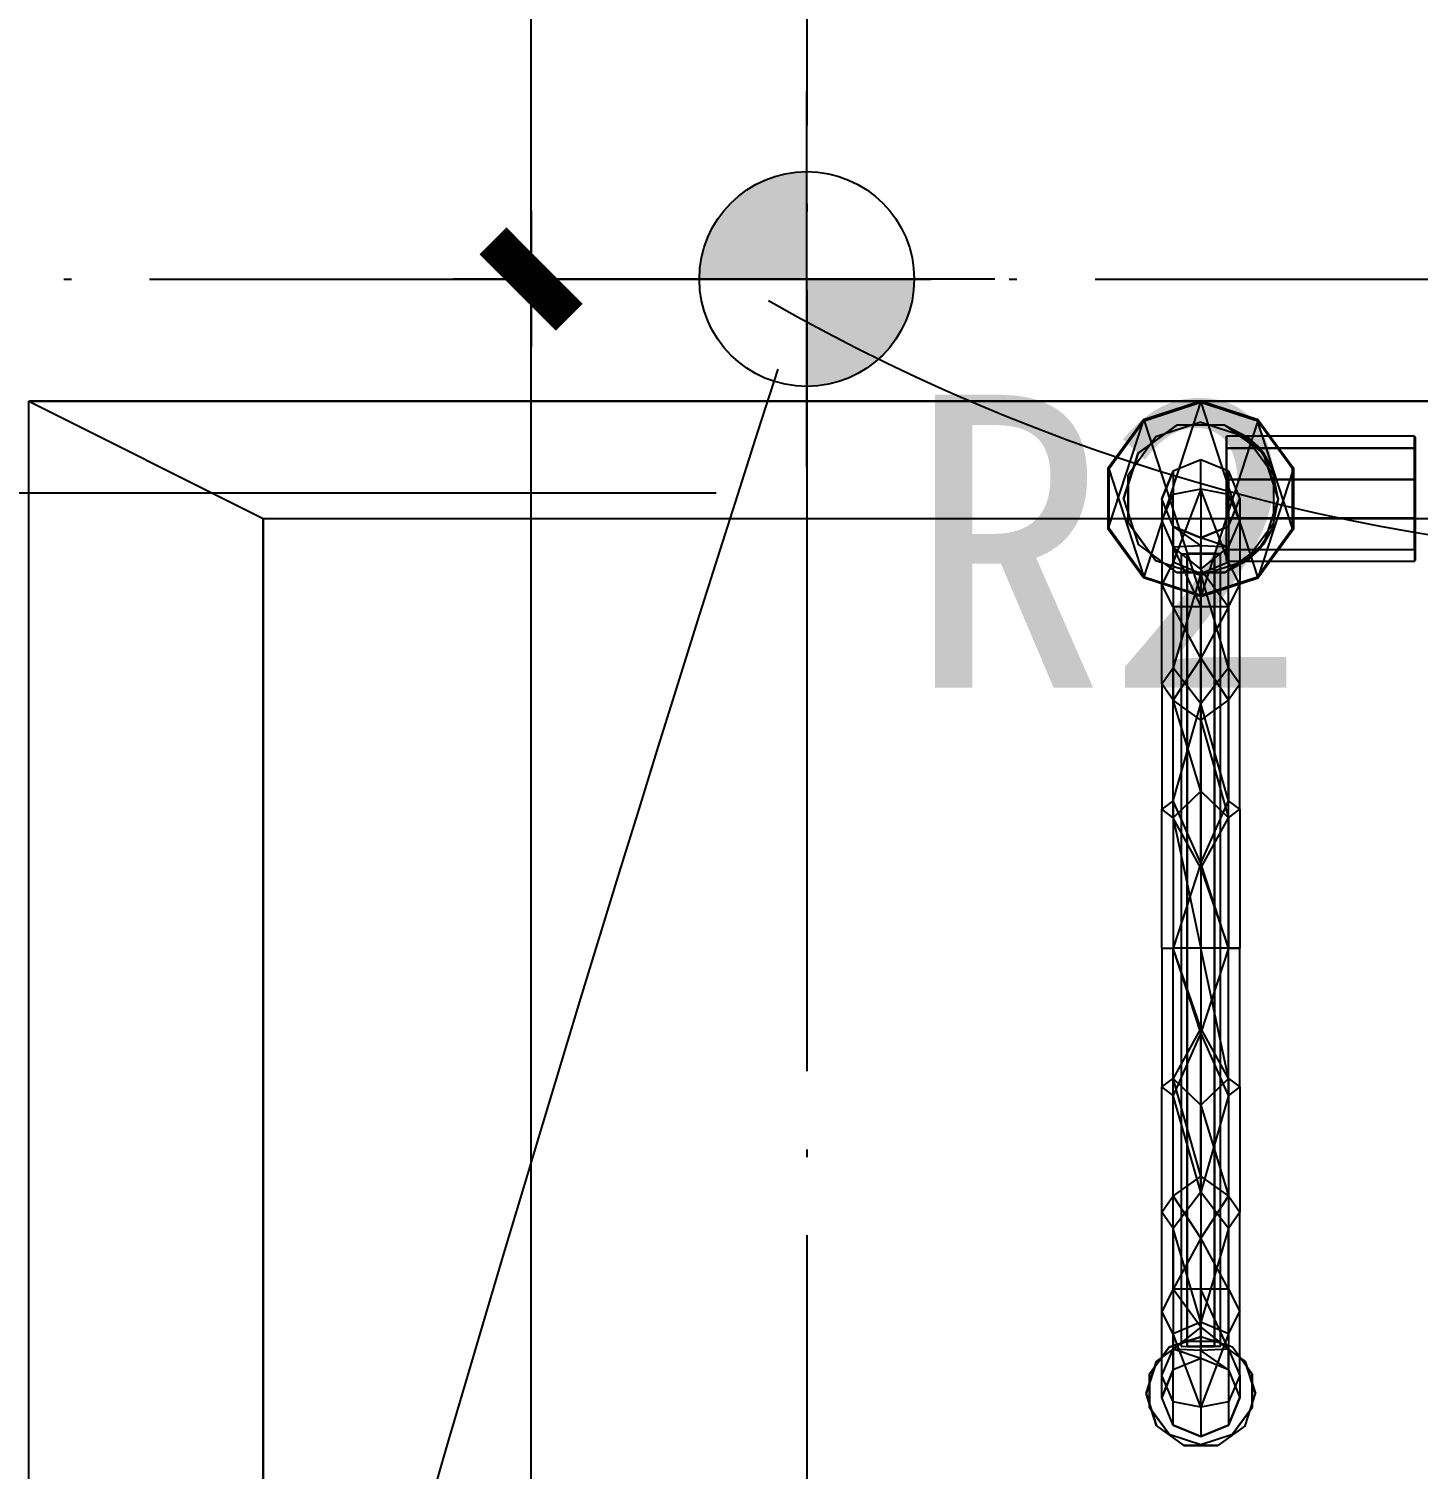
# Model space of a CAD drawing. Extents: x 11992 to 29481, y -6727 to 6811.
# Drawn here: x 19399.6 to 19755.3, y -1748.7 to -1380.1 of the extents above; entities that cross this region are included whole.
import ezdxf

# ---------------------------------------------------------------- set-up
doc = ezdxf.new("R2010")
doc.units = 0
doc.header["$MEASUREMENT"] = 0
doc.linetypes.add('DOTE', pattern=[2.42, 2, -0.2, 0.02, -0.2])
doc.layers.get('0').update_dxf_attribs({"color": 8, "linetype": 'CONTINUOUS'})
doc.layers.get('Defpoints').update_dxf_attribs({"color": 8, "linetype": 'CONTINUOUS'})
for name, color, linetype in [('zoylight 2射灯', 1, 'CONTINUOUS'), ('zoylight 3编号', 7, 'CONTINUOUS'), ('zoylight 4标注', 9, 'CONTINUOUS'), ('zoylight 5回路', 4, 'CONTINUOUS')]:
    doc.layers.add(name, color=color, linetype=linetype)
doc.styles.add('CCD-DIM', font='archs.shx', dxfattribs={"width": 0.8})
doc.styles.add('TFB MS 3mm at 1 to 25', font='arial.ttf', dxfattribs={"height": 75})
doc.dimstyles.new('zoylight_DIM_40', dxfattribs={"dimscale": 40, "dimtxt": 1.9, "dimasz": 0.4, "dimexe": 0.5, "dimexo": 0.5, "dimgap": 0.5, "dimtad": 1, "dimdec": 0, "dimrnd": 5, "dimzin": 12, "dimdsep": 46, "dimtxsty": 'CCD-DIM', "dimblk": 'CCD_Dimension_Tick', "dimcen": 0.125, "dimclrd": 44, "dimclre": 44, "dimclrt": 50, "dimadec": 0, "dimazin": 0, "dimtfac": 1, "dimtdec": 0, "dimtmove": 2, "dimatfit": 3, "dimldrblk": 'CCD_Leader_Dot', "dimfxl": 0, "dimtvp": 1, "dimtolj": 1, "dimtzin": 0, "dimarcsym": 0})

# ---------------------------------------------------------------- blocks, each defined once
blk = doc.blocks.new('嵌入式射灯55')
at = {"layer": 'zoylight 2射灯'}
h = blk.add_hatch(color=256, dxfattribs=at)
h.dxf.hatch_style = 1
h.paths.add_polyline_path([(0, 0), (0, 27.5, 0.4142136), (-27.5, 0)])
h.paths.add_polyline_path([(0, -27.5, 0.4142136), (27.5, 0), (0, 0)])
for p, q in [((0, -48.125), (0, 48.125)), ((48.125, 0), (-48.125, 0))]:
    blk.add_line(p, q, dxfattribs=at)
blk.add_circle((0, 0), 27.5, dxfattribs=at)
blk = doc.blocks.new('CCD_Dimension_Tick')
at = {"color": 0, "linetype": 'ByBlock'}
for p, q in [((-1.091, 0), (0, 0)), ((0, 0), (1.091, 0))]:
    blk.add_line(p, q, dxfattribs=at)
at = {"color": 0, "linetype": 'Continuous', "const_width": 0.608}
blk.add_lwpolyline([(-0.61, -0.61), (0.61, 0.61)], dxfattribs=at)
blk = doc.blocks.new('*D62')
at = {"layer": 'Defpoints', "color": 0, "linetype": 'Continuous'}
for p in [(19528.22, -1444.14), (19598.77, -1444.14, 2437.44), (19598.77, -2533.98, 2437.44)]:
    blk.add_point(p, dxfattribs=at)
at = {"layer": 'zoylight 4标注', "color": 44, "linetype": 'Continuous', "lineweight": -2}
blk.add_line((19578.77, -1444.14), (19508.22, -1444.14), dxfattribs=at)
at = {"layer": 'zoylight 4标注', "color": 44, "lineweight": -2}
for p, q in [((19528.22, -2517.98), (19528.22, -1460.14)), ((19578.77, -2533.98), (19508.22, -2533.98))]:
    blk.add_line(p, q, dxfattribs=at)
at = {"layer": 'zoylight 4标注', "color": 44, "linetype": 'Continuous', "lineweight": -2, "xscale": 16, "yscale": 16, "zscale": 16}
for p, rotation in [((19528.22, -1444.14), 90), ((19528.22, -2533.98), 270)]:
    blk.add_blockref('CCD_Dimension_Tick', p, dxfattribs=dict(at, rotation=rotation))
at = {"layer": 'zoylight 4标注', "color": 50, "linetype": 'Continuous', "insert": (19470.22, -1989.06), "char_height": 76, "attachment_point": 5, "rotation": 90, "style": 'CCD-DIM'}
blk.add_mtext('\\A1;1090', dxfattribs=at)
blk = doc.blocks.new('CCD_Leader_Dot')
at = {"color": 0, "linetype": 'ByBlock'}
blk.add_line((-5, 0), (-10, 0), dxfattribs=at)
at = {"color": 0, "linetype": 'ByBlock', "const_width": 5}
blk.add_lwpolyline([(-2.5, 0, 1), (2.5, 0, 1)], format="xyb", close=True, dxfattribs=at)
blk = doc.blocks.new('*D63')
at = {"layer": 'Defpoints', "color": 0, "linetype": 'Continuous'}
for p in [(19528.22, -169.4), (19598.77, -169.4, 2437.44), (19598.77, -1444.14, 2437.44)]:
    blk.add_point(p, dxfattribs=at)
at = {"layer": 'zoylight 4标注', "color": 44, "linetype": 'Continuous', "lineweight": -2}
blk.add_line((19578.77, -169.4), (19508.22, -169.4), dxfattribs=at)
at = {"layer": 'zoylight 4标注', "color": 44, "lineweight": -2}
for p, q in [((19528.22, -1428.14), (19528.22, -185.4)), ((19578.77, -1444.14), (19508.22, -1444.14))]:
    blk.add_line(p, q, dxfattribs=at)
at = {"layer": 'zoylight 4标注', "color": 44, "linetype": 'Continuous', "lineweight": -2, "xscale": 16, "yscale": 16, "zscale": 16}
for p, rotation in [((19528.22, -169.4), 90), ((19528.22, -1444.14), 270)]:
    blk.add_blockref('CCD_Dimension_Tick', p, dxfattribs=dict(at, rotation=rotation))
at = {"layer": 'zoylight 4标注', "color": 50, "linetype": 'Continuous', "insert": (19470.22, -806.77), "char_height": 76, "attachment_point": 5, "rotation": 90, "style": 'CCD-DIM'}
blk.add_mtext('\\A1;1275', dxfattribs=at)

msp = doc.modelspace()

# ---------------------------------------------------------------- linework, layer by layer
for p, q in [((19399.64, -1959.39, -1557.44), (19399.64, -1475.4, -1557.44)), ((19399.64, -1475.4, -1557.44), (19999.63, -1475.4, -1557.44)), ((19399.64, -1959.39, -1497.44), (19399.64, -1475.4, -1497.44)), ((19999.63, -1475.4, -1497.44), (19399.64, -1475.4, -1497.44)), ((19999.63, -1475.4, -1481.44), (19399.64, -1475.4, -1481.44)), ((19399.64, -1975.39, -1757.44), (19399.64, -1475.4, -1757.44)), ((19399.64, -1975.39, -1481.44), (19399.64, -1475.4, -1481.44)), ((19399.64, -1475.4, -1757.44), (19999.63, -1475.4, -1757.44)), ((19399.64, -1475.4, -1481.44), (19459.64, -1505.4, -1481.44)), ((19699.64, -1475.38, -1497.44), (19684.94, -1520.6, -1497.44)), ((19699.64, -1475.38, -1497.44), (19684.94, -1480.15, -1497.44)), ((19699.64, -1475.38, -1493.74), (19684.95, -1480.15, -1493.74)), ((19684.95, -1480.15, -1493.74), (19699.64, -1475.46, -1493.53)), ((19685.12, -1480.39, -1493.44), (19699.64, -1475.68, -1493.44)), ((19699.64, -1475.38, -1497.44), (19699.64, -1475.38, -1493.74)), ((19714.33, -1480.15, -1493.74), (19699.64, -1475.38, -1493.74)), ((19699.64, -1475.38, -1497.44), (19714.33, -1480.15, -1497.44)), ((19699.64, -1475.38, -1493.74), (19699.64, -1475.46, -1493.53)), ((19699.64, -1475.46, -1493.53), (19699.64, -1475.68, -1493.44)), ((19699.64, -1475.46, -1493.53), (19714.15, -1480.39, -1493.44)), ((19699.64, -1475.68, -1493.44), (19714.15, -1480.39, -1493.44)), ((19699.64, -1475.68, -1493.44), (19714.15, -1520.36, -1493.44)), ((19684.94, -1480.15, -1497.44), (19675.86, -1492.65, -1497.44)), ((19684.94, -1480.15, -1497.44), (19675.86, -1508.1, -1497.44)), ((19675.86, -1492.65, -1493.74), (19684.95, -1480.15, -1493.74)), ((19685.12, -1480.39, -1493.44), (19676.15, -1492.74, -1493.44)), ((19693.52, -1481.55, -1248.44), (19683.62, -1488.74, -1248.44)), ((19683.62, -1488.74, -1493.44), (19693.52, -1481.55, -1493.44)), ((19684.94, -1480.15, -1497.44), (19684.95, -1480.15, -1493.74)), ((19685.12, -1480.39, -1493.44), (19684.95, -1480.15, -1493.74)), ((19685.12, -1480.39, -1493.44), (19699.64, -1525.08, -1493.44)), ((19699.64, -1480.78, -1217.94), (19688.12, -1484.52, -1217.94)), ((19699.64, -1480.78, -1247.94), (19688.12, -1484.52, -1247.94)), ((19693.52, -1481.55, -1248.44), (19693.52, -1481.55, -1493.44)), ((19705.76, -1481.55, -1248.44), (19693.52, -1481.55, -1248.44)), ((19705.76, -1481.55, -1493.44), (19693.52, -1481.55, -1493.44)), ((19714.33, -1480.15, -1497.44), (19699.64, -1525.38, -1497.44)), ((19699.64, -1480.78, -1217.94), (19711.16, -1484.52, -1217.94)), ((19699.64, -1480.78, -1247.94), (19711.16, -1484.52, -1247.94)), ((19699.64, -1480.78, -1217.94), (19699.64, -1480.78, -1247.94)), ((19715.66, -1488.74, -1248.44), (19705.76, -1481.55, -1248.44)), ((19705.76, -1481.55, -1248.44), (19711.46, -1484.49, -1326.16)), ((19705.76, -1481.55, -1248.44), (19705.76, -1481.55, -1493.44)), ((19705.76, -1481.55, -1493.44), (19711.46, -1484.49, -1326.16)), ((19705.76, -1481.55, -1493.44), (19715.66, -1488.74, -1493.44)), ((19705.76, -1481.55, -1493.44), (19714.73, -1487.56, -1338.1)), ((19705.76, -1481.55, -1493.44), (19711.99, -1484.9, -1332.71)), ((19714.33, -1480.15, -1493.74), (19714.15, -1480.39, -1493.44)), ((19723.13, -1492.74, -1493.44), (19714.15, -1480.39, -1493.44)), ((19723.13, -1508.01, -1493.44), (19714.15, -1480.39, -1493.44)), ((19714.33, -1480.15, -1497.44), (19714.33, -1480.15, -1493.74)), ((19714.33, -1480.15, -1497.44), (19723.41, -1492.65, -1497.44)), ((19714.33, -1480.15, -1493.74), (19723.41, -1492.65, -1493.74)), ((19688.12, -1484.52, -1217.94), (19681, -1494.32, -1217.94)), ((19688.12, -1484.52, -1247.94), (19681, -1494.32, -1247.94)), ((19688.12, -1484.52, -1217.94), (19688.12, -1484.52, -1247.94)), ((19706.24, -1487.43, -1319.04), (19706.24, -1484.38, -1328.44)), ((19754.34, -1484.38, -1328.44), (19706.24, -1484.38, -1328.44)), ((19706.24, -1484.38, -1328.44), (19706.24, -1487.43, -1337.85)), ((19711.16, -1484.52, -1217.94), (19718.28, -1494.32, -1217.94)), ((19711.16, -1484.52, -1247.94), (19718.28, -1494.32, -1247.94)), ((19711.16, -1484.52, -1217.94), (19711.16, -1484.52, -1247.94)), ((19715.66, -1488.74, -1248.44), (19711.46, -1484.49, -1326.16)), ((19714.19, -1486.95, -1319.64), (19711.46, -1484.49, -1326.16)), ((19711.46, -1484.49, -1326.16), (19711.99, -1484.9, -1332.71)), ((19711.99, -1484.9, -1332.71), (19714.73, -1487.56, -1338.1)), ((19754.34, -1487.43, -1319.04), (19754.34, -1484.38, -1328.44)), ((19754.34, -1484.38, -1328.44), (19754.34, -1487.43, -1337.85)), ((19754.34, -1484.38, -1328.44), (19754.54, -1484.58, -1328.44)), ((19754.54, -1484.58, -1328.44), (19754.54, -1487.59, -1319.15)), ((19754.54, -1484.58, -1328.44), (19754.54, -1487.59, -1337.73)), ((19679.84, -1500.38, -1248.44), (19683.62, -1488.74, -1248.44)), ((19683.62, -1488.74, -1493.44), (19679.84, -1500.38, -1493.44)), ((19683.62, -1488.74, -1493.44), (19683.62, -1488.74, -1248.44)), ((19706.24, -1487.43, -1337.85), (19706.24, -1495.43, -1343.66)), ((19706.24, -1495.43, -1313.22), (19706.24, -1487.43, -1319.04)), ((19754.34, -1487.43, -1319.04), (19706.24, -1487.43, -1319.04)), ((19706.24, -1487.43, -1337.85), (19754.34, -1487.43, -1337.85)), ((19715.66, -1488.74, -1248.44), (19714.19, -1486.95, -1319.64)), ((19717.89, -1492.71, -1314.34), (19714.19, -1486.95, -1319.64)), ((19714.73, -1487.56, -1338.1), (19717.88, -1492.69, -1342.53)), ((19719.44, -1500.38, -1248.44), (19715.66, -1488.74, -1248.44)), ((19717.89, -1492.71, -1314.34), (19715.66, -1488.74, -1248.44)), ((19715.66, -1488.74, -1493.44), (19719.44, -1500.38, -1493.44)), ((19715.66, -1488.74, -1493.44), (19717.88, -1492.69, -1342.53)), ((19754.34, -1487.43, -1337.85), (19754.54, -1487.59, -1337.73)), ((19754.34, -1495.43, -1313.22), (19754.34, -1487.43, -1319.04)), ((19754.34, -1495.43, -1343.66), (19754.34, -1487.43, -1337.85)), ((19754.34, -1487.43, -1319.04), (19754.54, -1487.59, -1319.15)), ((19754.54, -1487.59, -1337.73), (19754.54, -1495.49, -1343.47)), ((19754.54, -1495.49, -1313.41), (19754.54, -1487.59, -1319.15)), ((19675.86, -1492.65, -1493.74), (19675.86, -1508.1, -1493.74)), ((19675.86, -1492.65, -1497.44), (19675.86, -1508.1, -1497.44)), ((19675.86, -1492.65, -1497.44), (19675.86, -1492.65, -1493.74)), ((19676.15, -1492.74, -1493.44), (19675.86, -1492.65, -1493.74)), ((19685.12, -1520.36, -1493.44), (19676.15, -1492.74, -1493.44)), ((19676.15, -1508.01, -1493.44), (19676.15, -1492.74, -1493.44)), ((19699.64, -1490.38, -1231.84), (19692.57, -1493.31, -1231.84)), ((19699.64, -1490.38, -1143.84), (19692.58, -1493.29, -1143.84)), ((19706.71, -1493.31, -1143.84), (19699.64, -1490.38, -1143.84)), ((19699.64, -1490.38, -1231.84), (19699.64, -1490.38, -1143.84)), ((19706.71, -1493.31, -1231.84), (19699.64, -1490.38, -1231.84)), ((19699.64, -1497.92, -1101.09), (19699.64, -1490.38, -1143.84)), ((19714.33, -1520.6, -1497.44), (19723.41, -1492.65, -1497.44)), ((19719.44, -1500.38, -1344.49), (19717.88, -1492.69, -1342.53)), ((19719.44, -1500.38, -1312.39), (19717.89, -1492.71, -1314.34)), ((19723.13, -1492.74, -1493.44), (19723.41, -1492.65, -1493.74)), ((19723.13, -1508.01, -1493.44), (19723.13, -1492.74, -1493.44)), ((19723.41, -1492.65, -1497.44), (19723.41, -1492.65, -1493.74)), ((19723.41, -1508.1, -1497.44), (19723.41, -1492.65, -1497.44)), ((19723.41, -1508.1, -1493.74), (19723.41, -1492.65, -1493.74)), ((19681, -1494.32, -1217.94), (19681, -1506.43, -1217.94)), ((19681, -1506.43, -1247.94), (19681, -1494.32, -1247.94)), ((19681, -1494.32, -1217.94), (19681, -1494.32, -1247.94)), ((19689.64, -1500.37, -1143.84), (19692.58, -1493.29, -1143.84)), ((19692.57, -1493.31, -1231.84), (19689.64, -1500.38, -1231.84)), ((19692.57, -1493.31, -1231.84), (19692.58, -1493.29, -1143.84)), ((19692.58, -1493.29, -1143.84), (19692.58, -1499.27, -1106.12)), ((19706.24, -1505.32, -1313.22), (19706.24, -1495.43, -1313.22)), ((19754.34, -1495.43, -1313.22), (19706.24, -1495.43, -1313.22)), ((19706.24, -1495.43, -1343.66), (19754.34, -1495.43, -1343.66)), ((19706.24, -1495.43, -1343.66), (19706.24, -1505.32, -1343.66)), ((19706.71, -1493.31, -1143.84), (19709.64, -1500.38, -1143.84)), ((19706.71, -1493.31, -1231.84), (19706.71, -1493.31, -1143.84)), ((19706.71, -1493.31, -1231.84), (19709.64, -1500.38, -1231.84)), ((19706.71, -1493.31, -1143.84), (19706.71, -1499.28, -1106.12)), ((19718.28, -1506.43, -1217.94), (19718.28, -1494.32, -1217.94)), ((19718.28, -1506.43, -1247.94), (19718.28, -1494.32, -1247.94)), ((19718.28, -1494.32, -1217.94), (19718.28, -1494.32, -1247.94)), ((19754.34, -1495.43, -1343.66), (19754.34, -1505.32, -1343.66)), ((19754.34, -1505.32, -1313.22), (19754.34, -1495.43, -1313.22)), ((19754.34, -1495.43, -1313.22), (19754.54, -1495.49, -1313.41)), ((19754.34, -1495.43, -1343.66), (19754.54, -1495.49, -1343.47)), ((19754.54, -1495.49, -1313.41), (19754.54, -1505.26, -1313.41)), ((19754.54, -1505.26, -1343.47), (19754.54, -1495.49, -1343.47)), ((19679.84, -1500.38, -1493.44), (19679.84, -1500.38, -1248.44)), ((19679.84, -1500.38, -1493.44), (19683.62, -1512.01, -1493.44)), ((19679.84, -1500.38, -1248.44), (19683.62, -1512.01, -1248.44)), ((19689.64, -1506, -1108.3), (19692.58, -1499.27, -1106.12)), ((19689.64, -1500.37, -1143.84), (19689.64, -1500.38, -1231.84)), ((19692.57, -1507.45, -1143.84), (19689.64, -1500.37, -1143.84)), ((19689.64, -1500.37, -1143.84), (19689.64, -1506, -1108.3)), ((19692.57, -1507.45, -1231.84), (19689.64, -1500.38, -1231.84)), ((19699.64, -1497.92, -1101.09), (19692.58, -1499.27, -1106.12)), ((19699.64, -1497.92, -1101.09), (19692.58, -1516.61, -1072.09)), ((19692.58, -1516.61, -1072.09), (19692.58, -1499.27, -1106.12)), ((19706.71, -1516.62, -1072.09), (19699.64, -1497.92, -1101.09)), ((19706.71, -1499.28, -1106.12), (19699.64, -1497.92, -1101.09)), ((19699.64, -1497.92, -1101.09), (19699.64, -1519.62, -1063.5)), ((19706.7, -1507.46, -1143.84), (19709.64, -1500.38, -1143.84)), ((19709.64, -1506.01, -1108.31), (19706.71, -1499.28, -1106.12)), ((19706.71, -1499.28, -1106.12), (19706.71, -1516.62, -1072.09)), ((19706.71, -1507.45, -1231.84), (19709.64, -1500.38, -1231.84)), ((19709.64, -1500.38, -1231.84), (19709.64, -1500.38, -1143.84)), ((19709.64, -1500.38, -1143.84), (19709.64, -1506.01, -1108.31)), ((19719.44, -1500.38, -1248.44), (19715.66, -1512.01, -1248.44)), ((19719.44, -1500.38, -1493.44), (19715.66, -1512.01, -1493.44)), ((19719.44, -1500.38, -1312.39), (19717.88, -1508.09, -1314.37)), ((19719.44, -1500.38, -1344.49), (19717.88, -1508.07, -1342.53)), ((19719.44, -1500.38, -1344.49), (19719.44, -1500.38, -1493.44)), ((19719.44, -1500.38, -1312.39), (19719.44, -1500.38, -1248.44)), ((19459.64, -1505.4, -1727.44), (19459.64, -1505.4, -1481.44)), ((19459.64, -1505.4, -1481.44), (19939.63, -1505.4, -1481.44)), ((19459.64, -1945.39, -1481.44), (19459.64, -1505.4, -1481.44)), ((19459.64, -1505.4, -1727.44), (19459.64, -1945.39, -1727.44)), ((19459.64, -1505.4, -1727.44), (19939.63, -1505.4, -1727.44)), ((19681, -1506.43, -1217.94), (19688.12, -1516.23, -1217.94)), ((19688.12, -1516.23, -1247.94), (19681, -1506.43, -1247.94)), ((19681, -1506.43, -1217.94), (19681, -1506.43, -1247.94)), ((19689.64, -1506, -1108.3), (19692.57, -1512.73, -1110.49)), ((19689.64, -1506, -1108.3), (19689.64, -1522.33, -1076.24)), ((19692.57, -1507.45, -1143.84), (19699.64, -1510.38, -1143.84)), ((19692.57, -1507.45, -1143.84), (19692.57, -1507.45, -1231.84)), ((19699.64, -1510.38, -1231.84), (19692.57, -1507.45, -1231.84)), ((19692.57, -1507.45, -1143.84), (19699.64, -1512.39, -1123.36)), ((19692.57, -1507.45, -1143.84), (19692.57, -1512.73, -1110.49)), ((19699.64, -1510.38, -1231.84), (19706.71, -1507.45, -1231.84)), ((19706.7, -1507.46, -1143.84), (19699.64, -1510.38, -1143.84)), ((19706.24, -1513.32, -1319.04), (19706.24, -1505.32, -1313.22)), ((19754.34, -1505.32, -1313.22), (19706.24, -1505.32, -1313.22)), ((19754.34, -1505.32, -1343.66), (19706.24, -1505.32, -1343.66)), ((19706.24, -1513.32, -1337.85), (19706.24, -1505.32, -1343.66)), ((19706.7, -1512.74, -1110.5), (19709.64, -1506.01, -1108.31)), ((19706.71, -1507.45, -1231.84), (19706.7, -1507.46, -1143.84)), ((19706.7, -1507.46, -1143.84), (19706.7, -1512.74, -1110.5)), ((19709.64, -1506.01, -1108.31), (19709.64, -1522.35, -1076.25)), ((19711.16, -1516.23, -1217.94), (19718.28, -1506.43, -1217.94)), ((19711.16, -1516.23, -1247.94), (19718.28, -1506.43, -1247.94)), ((19718.28, -1506.43, -1217.94), (19718.28, -1506.43, -1247.94)), ((19754.34, -1505.32, -1313.22), (19754.54, -1505.26, -1313.41)), ((19754.34, -1505.32, -1343.66), (19754.54, -1505.26, -1343.47)), ((19754.34, -1505.32, -1313.22), (19754.34, -1513.32, -1319.04)), ((19754.34, -1513.32, -1337.85), (19754.34, -1505.32, -1343.66)), ((19754.54, -1513.16, -1319.15), (19754.54, -1505.26, -1313.41)), ((19754.54, -1505.26, -1343.47), (19754.54, -1513.16, -1337.73)), ((19676.15, -1508.01, -1493.44), (19675.86, -1508.1, -1493.74)), ((19684.94, -1520.6, -1497.44), (19675.86, -1508.1, -1497.44)), ((19675.86, -1508.1, -1497.44), (19675.86, -1508.1, -1493.74)), ((19684.95, -1520.6, -1493.74), (19675.86, -1508.1, -1493.74)), ((19685.12, -1520.36, -1493.44), (19676.15, -1508.01, -1493.44)), ((19699.64, -1510.38, -1231.84), (19699.64, -1510.38, -1143.84)), ((19706.7, -1512.74, -1110.5), (19699.64, -1510.38, -1143.84)), ((19699.64, -1510.38, -1143.84), (19699.64, -1512.39, -1123.36)), ((19723.13, -1508.01, -1493.44), (19714.15, -1520.36, -1493.44)), ((19717.88, -1508.07, -1342.53), (19714.18, -1513.82, -1337.21)), ((19723.41, -1508.1, -1497.44), (19714.33, -1520.6, -1497.44)), ((19723.41, -1508.1, -1493.74), (19714.33, -1520.6, -1493.74)), ((19714.72, -1513.21, -1318.8), (19717.88, -1508.09, -1314.37)), ((19717.88, -1508.07, -1342.53), (19715.66, -1512.01, -1493.44)), ((19715.66, -1512.01, -1248.44), (19717.88, -1508.09, -1314.37)), ((19723.13, -1508.01, -1493.44), (19723.41, -1508.1, -1493.74)), ((19723.41, -1508.1, -1497.44), (19723.41, -1508.1, -1493.74)), ((19693.52, -1519.21, -1493.44), (19683.62, -1512.01, -1493.44)), ((19683.62, -1512.01, -1248.44), (19683.62, -1512.01, -1493.44)), ((19693.52, -1519.21, -1248.44), (19683.62, -1512.01, -1248.44)), ((19699.64, -1512.39, -1123.36), (19692.57, -1512.73, -1110.49)), ((19699.64, -1518.37, -1103.66), (19692.57, -1512.73, -1110.49)), ((19692.57, -1512.73, -1110.49), (19699.64, -1528.07, -1085.51)), ((19692.57, -1512.73, -1110.49), (19692.57, -1528.06, -1080.41)), ((19694.64, -1514.48, -1233.04), (19696.1, -1514.41, -1229.51)), ((19694.64, -1514.48, -1233.04), (19696.1, -1514.54, -1236.58)), ((19694.64, -1514.48, -1233.04), (19694.64, -1717.34, -1229.5)), ((19699.64, -1514.39, -1228.04), (19696.1, -1514.41, -1229.51)), ((19696.1, -1717.28, -1225.97), (19696.1, -1514.41, -1229.51)), ((19696.1, -1514.54, -1236.58), (19696.1, -1717.4, -1233.04)), ((19699.64, -1514.56, -1238.04), (19696.1, -1514.54, -1236.58)), ((19706.7, -1512.74, -1110.5), (19699.64, -1512.39, -1123.36)), ((19699.64, -1518.37, -1103.66), (19699.64, -1512.39, -1123.36)), ((19699.64, -1518.37, -1103.66), (19706.7, -1512.74, -1110.5)), ((19699.64, -1514.39, -1228.04), (19699.64, -1717.26, -1224.5)), ((19703.17, -1514.41, -1229.51), (19699.64, -1514.39, -1228.04)), ((19703.17, -1514.54, -1236.58), (19699.64, -1514.56, -1238.04)), ((19699.64, -1514.56, -1238.04), (19699.64, -1717.43, -1234.5)), ((19703.17, -1514.41, -1229.51), (19703.17, -1717.28, -1225.97)), ((19704.64, -1514.48, -1233.04), (19703.17, -1514.41, -1229.51)), ((19703.17, -1514.54, -1236.58), (19704.64, -1514.48, -1233.04)), ((19703.17, -1717.4, -1233.04), (19703.17, -1514.54, -1236.58)), ((19704.64, -1717.34, -1229.5), (19704.64, -1514.48, -1233.04)), ((19715.66, -1512.01, -1493.44), (19705.76, -1519.21, -1493.44)), ((19715.66, -1512.01, -1493.44), (19705.76, -1519.21, -1248.44)), ((19715.66, -1512.01, -1248.44), (19705.76, -1519.21, -1248.44)), ((19714.72, -1513.21, -1318.8), (19705.76, -1519.21, -1248.44)), ((19706.24, -1513.32, -1337.85), (19754.34, -1513.32, -1337.85)), ((19706.24, -1516.38, -1328.44), (19706.24, -1513.32, -1319.04)), ((19706.24, -1513.32, -1319.04), (19754.34, -1513.32, -1319.04)), ((19706.24, -1516.38, -1328.44), (19706.24, -1513.32, -1337.85)), ((19706.7, -1528.07, -1080.41), (19706.7, -1512.74, -1110.5)), ((19715.66, -1512.01, -1493.44), (19711.45, -1516.26, -1330.71)), ((19714.18, -1513.82, -1337.21), (19711.45, -1516.26, -1330.71)), ((19714.72, -1513.21, -1318.8), (19711.99, -1515.85, -1324.18)), ((19715.66, -1512.01, -1493.44), (19714.18, -1513.82, -1337.21)), ((19754.54, -1513.16, -1319.15), (19754.34, -1513.32, -1319.04)), ((19754.34, -1513.32, -1337.85), (19754.54, -1513.16, -1337.73)), ((19754.34, -1513.32, -1319.04), (19754.34, -1516.38, -1328.44)), ((19754.34, -1513.32, -1337.85), (19754.34, -1516.38, -1328.44)), ((19754.54, -1513.16, -1319.15), (19754.54, -1516.18, -1328.44)), ((19754.54, -1516.18, -1328.44), (19754.54, -1513.16, -1337.73)), ((19699.64, -1519.98, -1217.94), (19688.12, -1516.23, -1217.94)), ((19699.64, -1519.98, -1247.94), (19688.12, -1516.23, -1247.94)), ((19688.12, -1516.23, -1217.94), (19688.12, -1516.23, -1247.94)), ((19692.58, -1516.61, -1072.09), (19689.64, -1522.33, -1076.24)), ((19699.64, -1519.62, -1063.5), (19692.58, -1516.61, -1072.09)), ((19692.58, -1516.61, -1072.09), (19692.58, -1543.62, -1045.08)), ((19711.16, -1516.23, -1217.94), (19699.64, -1519.98, -1217.94)), ((19711.16, -1516.23, -1247.94), (19699.64, -1519.98, -1247.94)), ((19706.71, -1516.62, -1072.09), (19699.64, -1519.62, -1063.5)), ((19699.64, -1518.37, -1103.66), (19706.7, -1528.07, -1080.41)), ((19699.64, -1518.37, -1103.66), (19699.64, -1528.07, -1085.51)), ((19705.76, -1519.21, -1248.44), (19711.99, -1515.85, -1324.18)), ((19711.45, -1516.26, -1330.71), (19705.76, -1519.21, -1248.44)), ((19706.24, -1516.38, -1328.44), (19754.34, -1516.38, -1328.44)), ((19709.64, -1522.35, -1076.25), (19706.71, -1516.62, -1072.09)), ((19706.71, -1543.62, -1045.09), (19706.71, -1516.62, -1072.09)), ((19711.16, -1516.23, -1217.94), (19711.16, -1516.23, -1247.94)), ((19711.45, -1516.26, -1330.71), (19711.99, -1515.85, -1324.18)), ((19754.34, -1516.38, -1328.44), (19754.54, -1516.18, -1328.44)), ((19699.64, -1525.38, -1497.44), (19684.94, -1520.6, -1497.44)), ((19684.94, -1520.6, -1497.44), (19684.95, -1520.6, -1493.74)), ((19685.12, -1520.36, -1493.44), (19684.95, -1520.6, -1493.74)), ((19699.64, -1525.38, -1493.74), (19684.95, -1520.6, -1493.74)), ((19685.12, -1520.36, -1493.44), (19699.64, -1525.08, -1493.44)), ((19685.12, -1520.36, -1493.44), (19699.64, -1525.29, -1493.53)), ((19689.64, -1547.78, -1050.8), (19689.64, -1522.33, -1076.24)), ((19692.57, -1528.06, -1080.41), (19689.64, -1522.33, -1076.24)), ((19699.64, -1519.62, -1063.5), (19692.58, -1543.62, -1045.08)), ((19705.76, -1519.21, -1493.44), (19693.52, -1519.21, -1493.44)), ((19693.52, -1519.21, -1248.44), (19693.52, -1519.21, -1493.44)), ((19693.52, -1519.21, -1248.44), (19705.76, -1519.21, -1248.44)), ((19706.71, -1543.62, -1045.09), (19699.64, -1519.62, -1063.5)), ((19699.64, -1552.88, -1035.59), (19699.64, -1519.62, -1063.5)), ((19699.64, -1519.98, -1217.94), (19699.64, -1519.98, -1247.94)), ((19699.64, -1525.08, -1493.44), (19714.15, -1520.36, -1493.44)), ((19699.64, -1525.38, -1497.44), (19714.33, -1520.6, -1497.44)), ((19699.64, -1525.38, -1493.74), (19714.33, -1520.6, -1493.74)), ((19714.33, -1520.6, -1493.74), (19699.64, -1525.29, -1493.53)), ((19705.76, -1519.21, -1493.44), (19705.76, -1519.21, -1248.44)), ((19706.7, -1528.07, -1080.41), (19709.64, -1522.35, -1076.25)), ((19709.64, -1547.79, -1050.81), (19709.64, -1522.35, -1076.25)), ((19714.15, -1520.36, -1493.44), (19714.33, -1520.6, -1493.74)), ((19714.33, -1520.6, -1497.44), (19714.33, -1520.6, -1493.74)), ((19699.64, -1525.08, -1493.44), (19699.64, -1525.29, -1493.53)), ((19699.64, -1525.38, -1493.74), (19699.64, -1525.29, -1493.53)), ((19699.64, -1525.38, -1497.44), (19699.64, -1525.38, -1493.74)), ((19699.64, -1541.13, -1069.6), (19692.57, -1528.06, -1080.41)), ((19699.64, -1528.07, -1085.51), (19692.57, -1528.06, -1080.41)), ((19692.57, -1528.06, -1080.41), (19692.57, -1551.94, -1056.53)), ((19706.7, -1528.07, -1080.41), (19699.64, -1528.07, -1085.51)), ((19699.64, -1541.13, -1069.6), (19699.64, -1528.07, -1085.51)), ((19706.7, -1528.07, -1080.41), (19699.64, -1541.13, -1069.6)), ((19706.7, -1528.07, -1080.41), (19706.7, -1551.94, -1056.54)), ((19689.64, -1547.78, -1050.8), (19692.58, -1543.62, -1045.08)), ((19699.64, -1541.13, -1069.6), (19692.57, -1551.94, -1056.53)), ((19699.64, -1552.88, -1035.59), (19692.58, -1543.62, -1045.08)), ((19692.58, -1577.65, -1027.74), (19692.58, -1543.62, -1045.08)), ((19699.64, -1541.13, -1069.6), (19699.64, -1557.04, -1056.54)), ((19699.64, -1541.13, -1069.6), (19706.7, -1551.94, -1056.54)), ((19706.71, -1543.62, -1045.09), (19699.64, -1552.88, -1035.59)), ((19706.71, -1543.62, -1045.09), (19706.71, -1577.65, -1027.75)), ((19709.64, -1547.79, -1050.81), (19706.71, -1543.62, -1045.09)), ((19689.64, -1547.78, -1050.8), (19689.64, -1579.84, -1034.47)), ((19692.57, -1551.94, -1056.53), (19689.64, -1547.78, -1050.8)), ((19709.64, -1547.79, -1050.81), (19706.7, -1551.94, -1056.54)), ((19709.64, -1579.84, -1034.48), (19709.64, -1547.79, -1050.81)), ((19699.64, -1557.04, -1056.54), (19692.57, -1551.94, -1056.53)), ((19699.64, -1575.19, -1046.84), (19692.57, -1551.94, -1056.53)), ((19692.57, -1582.02, -1041.2), (19692.57, -1551.94, -1056.53)), ((19699.64, -1557.04, -1056.54), (19706.7, -1551.94, -1056.54)), ((19706.7, -1582.03, -1041.21), (19706.7, -1551.94, -1056.54)), ((19692.58, -1577.65, -1027.74), (19699.64, -1552.88, -1035.59)), ((19706.71, -1577.65, -1027.75), (19699.64, -1552.88, -1035.59)), ((19699.64, -1593.67, -1020.74), (19699.64, -1552.88, -1035.59)), ((19699.64, -1557.04, -1056.54), (19699.64, -1575.19, -1046.84)), ((19699.64, -1557.04, -1056.54), (19706.7, -1582.03, -1041.21)), ((19692.58, -1577.65, -1027.74), (19689.64, -1579.84, -1034.47)), ((19699.64, -1575.19, -1046.84), (19692.57, -1582.02, -1041.2)), ((19699.64, -1593.67, -1020.74), (19692.58, -1577.65, -1027.74)), ((19692.58, -1577.65, -1027.74), (19692.58, -1615.38, -1021.76)), ((19706.7, -1582.03, -1041.21), (19699.64, -1575.19, -1046.84)), ((19699.64, -1594.89, -1040.86), (19699.64, -1575.19, -1046.84)), ((19699.64, -1593.67, -1020.74), (19706.71, -1577.65, -1027.75)), ((19709.64, -1579.84, -1034.48), (19706.71, -1577.65, -1027.75)), ((19706.71, -1615.38, -1021.77), (19706.71, -1577.65, -1027.75)), ((19689.64, -1615.38, -1028.84), (19689.64, -1579.84, -1034.47)), ((19692.57, -1582.02, -1041.2), (19689.64, -1579.84, -1034.47)), ((19706.7, -1582.03, -1041.21), (19709.64, -1579.84, -1034.48)), ((19709.64, -1579.84, -1034.48), (19709.64, -1615.38, -1028.85)), ((19699.64, -1594.89, -1040.86), (19692.57, -1582.02, -1041.2)), ((19692.57, -1582.02, -1041.2), (19699.64, -1615.38, -1038.85)), ((19692.57, -1582.02, -1041.2), (19692.57, -1615.38, -1035.92)), ((19699.64, -1594.89, -1040.86), (19706.7, -1582.03, -1041.21)), ((19706.7, -1582.03, -1041.21), (19706.7, -1615.38, -1035.93)), ((19699.64, -1593.67, -1020.74), (19692.58, -1615.38, -1021.76)), ((19706.71, -1615.38, -1021.77), (19699.64, -1593.67, -1020.74)), ((19699.64, -1593.67, -1020.74), (19699.64, -1637.08, -1020.74)), ((19699.64, -1594.89, -1040.86), (19699.64, -1615.38, -1038.85)), ((19699.64, -1594.89, -1040.86), (19706.7, -1615.38, -1035.93)), ((19689.64, -1615.38, -1028.84), (19692.58, -1615.38, -1021.76)), ((19689.64, -1615.38, -1028.84), (19689.64, -1650.91, -1034.47)), ((19689.64, -1615.38, -1028.84), (19692.57, -1615.38, -1035.92)), ((19699.64, -1635.86, -1040.86), (19692.57, -1615.38, -1035.92)), ((19699.64, -1615.38, -1038.85), (19692.57, -1615.38, -1035.92)), ((19692.57, -1648.73, -1041.2), (19692.57, -1615.38, -1035.92)), ((19699.64, -1637.08, -1020.74), (19692.58, -1615.38, -1021.76)), ((19692.58, -1653.1, -1027.74), (19692.58, -1615.38, -1021.76)), ((19706.7, -1615.38, -1035.93), (19699.64, -1615.38, -1038.85)), ((19699.64, -1615.38, -1038.85), (19699.64, -1635.86, -1040.86)), ((19706.7, -1648.72, -1041.21), (19699.64, -1615.38, -1038.85)), ((19706.71, -1615.38, -1021.77), (19699.64, -1637.08, -1020.74)), ((19706.7, -1648.72, -1041.21), (19706.7, -1615.38, -1035.93)), ((19706.7, -1615.38, -1035.93), (19709.64, -1615.38, -1028.85)), ((19709.64, -1615.38, -1028.85), (19706.71, -1615.38, -1021.77)), ((19706.71, -1653.1, -1027.75), (19706.71, -1615.38, -1021.77)), ((19709.64, -1650.91, -1034.48), (19709.64, -1615.38, -1028.85)), ((19699.64, -1635.86, -1040.86), (19692.57, -1648.73, -1041.2)), ((19706.7, -1648.72, -1041.21), (19699.64, -1635.86, -1040.86)), ((19699.64, -1655.56, -1046.84), (19699.64, -1635.86, -1040.86)), ((19699.64, -1637.08, -1020.74), (19692.58, -1653.1, -1027.74)), ((19706.71, -1653.1, -1027.75), (19699.64, -1637.08, -1020.74)), ((19699.64, -1677.87, -1035.59), (19699.64, -1637.08, -1020.74)), ((19689.64, -1650.91, -1034.47), (19692.57, -1648.73, -1041.2)), ((19692.58, -1653.1, -1027.74), (19689.64, -1650.91, -1034.47)), ((19689.64, -1682.97, -1050.8), (19689.64, -1650.91, -1034.47)), ((19699.64, -1655.56, -1046.84), (19692.57, -1648.73, -1041.2)), ((19699.64, -1673.71, -1056.54), (19692.57, -1648.73, -1041.2)), ((19692.57, -1678.81, -1056.53), (19692.57, -1648.73, -1041.2)), ((19706.7, -1648.72, -1041.21), (19699.64, -1655.56, -1046.84)), ((19706.7, -1648.72, -1041.21), (19706.7, -1678.81, -1056.54)), ((19706.7, -1648.72, -1041.21), (19709.64, -1650.91, -1034.48)), ((19709.64, -1650.91, -1034.48), (19706.71, -1653.1, -1027.75)), ((19709.64, -1650.91, -1034.48), (19709.64, -1682.97, -1050.81)), ((19699.64, -1677.87, -1035.59), (19692.58, -1653.1, -1027.74)), ((19692.58, -1687.13, -1045.08), (19692.58, -1653.1, -1027.74)), ((19706.71, -1653.1, -1027.75), (19699.64, -1677.87, -1035.59)), ((19706.71, -1653.1, -1027.75), (19706.71, -1687.13, -1045.09)), ((19699.64, -1655.56, -1046.84), (19706.7, -1678.81, -1056.54)), ((19699.64, -1655.56, -1046.84), (19699.64, -1673.71, -1056.54)), ((19699.64, -1673.71, -1056.54), (19692.57, -1678.81, -1056.53)), ((19706.7, -1678.81, -1056.54), (19699.64, -1673.71, -1056.54)), ((19699.64, -1673.71, -1056.54), (19699.64, -1689.62, -1069.6)), ((19689.64, -1682.97, -1050.8), (19692.57, -1678.81, -1056.53)), ((19699.64, -1689.62, -1069.6), (19692.57, -1678.81, -1056.53)), ((19692.57, -1702.69, -1080.41), (19692.57, -1678.81, -1056.53)), ((19699.64, -1677.87, -1035.59), (19692.58, -1687.13, -1045.08)), ((19706.71, -1687.13, -1045.09), (19699.64, -1677.87, -1035.59)), ((19699.64, -1677.87, -1035.59), (19699.64, -1711.13, -1063.5)), ((19706.7, -1678.81, -1056.54), (19699.64, -1689.62, -1069.6)), ((19706.7, -1678.81, -1056.54), (19706.7, -1702.68, -1080.41)), ((19706.7, -1678.81, -1056.54), (19709.64, -1682.97, -1050.81)), ((19692.58, -1687.13, -1045.08), (19689.64, -1682.97, -1050.8)), ((19689.64, -1708.42, -1076.24), (19689.64, -1682.97, -1050.8)), ((19709.64, -1682.97, -1050.81), (19706.71, -1687.13, -1045.09)), ((19709.64, -1708.4, -1076.25), (19709.64, -1682.97, -1050.81)), ((19699.64, -1711.13, -1063.5), (19692.58, -1687.13, -1045.08)), ((19692.58, -1687.13, -1045.08), (19692.58, -1714.14, -1072.09)), ((19706.71, -1687.13, -1045.09), (19699.64, -1711.13, -1063.5)), ((19706.71, -1714.13, -1072.09), (19706.71, -1687.13, -1045.09)), ((19699.64, -1689.62, -1069.6), (19692.57, -1702.69, -1080.41)), ((19699.64, -1702.68, -1085.51), (19699.64, -1689.62, -1069.6)), ((19706.7, -1702.68, -1080.41), (19699.64, -1689.62, -1069.6)), ((19692.57, -1702.69, -1080.41), (19689.64, -1708.42, -1076.24)), ((19699.64, -1702.68, -1085.51), (19692.57, -1702.69, -1080.41)), ((19699.64, -1712.38, -1103.66), (19692.57, -1702.69, -1080.41)), ((19692.57, -1702.69, -1080.41), (19692.57, -1718.02, -1110.49)), ((19706.7, -1702.68, -1080.41), (19699.64, -1702.68, -1085.51)), ((19699.64, -1712.38, -1103.66), (19699.64, -1702.68, -1085.51)), ((19706.7, -1718.01, -1110.5), (19699.64, -1702.68, -1085.51)), ((19706.7, -1702.68, -1080.41), (19706.7, -1718.01, -1110.5)), ((19706.7, -1702.68, -1080.41), (19709.64, -1708.4, -1076.25)), ((19692.58, -1714.14, -1072.09), (19689.64, -1708.42, -1076.24)), ((19689.64, -1724.75, -1108.3), (19689.64, -1708.42, -1076.24)), ((19706.71, -1714.13, -1072.09), (19709.64, -1708.4, -1076.25)), ((19709.64, -1724.74, -1108.31), (19709.64, -1708.4, -1076.25)), ((19699.64, -1712.38, -1103.66), (19692.57, -1718.02, -1110.49)), ((19699.64, -1711.13, -1063.5), (19692.58, -1714.14, -1072.09)), ((19699.64, -1732.84, -1101.09), (19692.58, -1714.14, -1072.09)), ((19692.58, -1731.48, -1106.12), (19692.58, -1714.14, -1072.09)), ((19706.71, -1714.13, -1072.09), (19699.64, -1711.13, -1063.5)), ((19699.64, -1732.84, -1101.09), (19699.64, -1711.13, -1063.5)), ((19699.64, -1712.38, -1103.66), (19706.7, -1718.01, -1110.5)), ((19699.64, -1712.38, -1103.66), (19699.64, -1718.36, -1123.36)), ((19706.71, -1714.13, -1072.09), (19699.64, -1732.84, -1101.09)), ((19706.71, -1714.13, -1072.09), (19706.71, -1731.47, -1106.12)), ((19686.51, -1724.39, -1172.92), (19691.53, -1717.49, -1173.04)), ((19691.53, -1717.49, -1213.04), (19686.51, -1724.39, -1212.92)), ((19688.31, -1721.15, -1214.53), (19695.31, -1716.07, -1214.62)), ((19688.31, -1721.15, -1274.53), (19695.31, -1716.07, -1274.62)), ((19691.53, -1717.49, -1173.04), (19699.64, -1714.86, -1173.09)), ((19699.64, -1714.86, -1213.09), (19691.53, -1717.49, -1213.04)), ((19691.53, -1717.49, -1173.04), (19691.53, -1717.49, -1213.04)), ((19694.64, -1717.34, -1229.5), (19696.1, -1717.28, -1225.97)), ((19696.1, -1717.4, -1233.04), (19694.64, -1717.34, -1229.5)), ((19703.96, -1716.07, -1214.62), (19695.31, -1716.07, -1214.62)), ((19703.96, -1716.07, -1274.62), (19695.31, -1716.07, -1274.62)), ((19695.31, -1716.07, -1214.62), (19695.31, -1716.07, -1274.62)), ((19696.1, -1717.28, -1225.97), (19699.64, -1717.26, -1224.5)), ((19699.64, -1717.43, -1234.5), (19696.1, -1717.4, -1233.04)), ((19707.75, -1717.49, -1173.04), (19699.64, -1714.86, -1173.09)), ((19707.75, -1717.49, -1213.04), (19699.64, -1714.86, -1213.09)), ((19699.64, -1714.86, -1173.09), (19699.64, -1714.86, -1213.09)), ((19703.17, -1717.28, -1225.97), (19699.64, -1717.26, -1224.5)), ((19703.17, -1717.4, -1233.04), (19699.64, -1717.43, -1234.5)), ((19704.64, -1717.34, -1229.5), (19703.17, -1717.28, -1225.97)), ((19704.64, -1717.34, -1229.5), (19703.17, -1717.4, -1233.04)), ((19703.96, -1716.07, -1214.62), (19710.96, -1721.15, -1214.53)), ((19703.96, -1716.07, -1274.62), (19710.96, -1721.15, -1274.53)), ((19703.96, -1716.07, -1214.62), (19703.96, -1716.07, -1274.62)), ((19712.76, -1724.39, -1172.92), (19707.75, -1717.49, -1173.04)), ((19712.76, -1724.39, -1212.92), (19707.75, -1717.49, -1213.04)), ((19707.75, -1717.49, -1173.04), (19707.75, -1717.49, -1213.04)), ((19685.64, -1729.38, -1214.39), (19688.31, -1721.15, -1214.53)), ((19688.31, -1721.15, -1274.53), (19685.64, -1729.38, -1274.39)), ((19688.31, -1721.15, -1214.53), (19688.31, -1721.15, -1274.53)), ((19689.64, -1724.75, -1108.3), (19692.57, -1718.02, -1110.49)), ((19692.57, -1718.02, -1110.49), (19692.57, -1723.3, -1143.84)), ((19699.64, -1718.36, -1123.36), (19692.57, -1718.02, -1110.49)), ((19699.64, -1720.37, -1143.84), (19692.57, -1718.02, -1110.49)), ((19699.64, -1720.37, -1143.84), (19692.57, -1723.3, -1143.84)), ((19699.64, -1720.37, -1194.84), (19692.57, -1723.3, -1194.84)), ((19706.7, -1718.01, -1110.5), (19699.64, -1718.36, -1123.36)), ((19699.64, -1720.37, -1143.84), (19699.64, -1718.36, -1123.36)), ((19706.7, -1723.29, -1143.84), (19699.64, -1718.36, -1123.36)), ((19706.7, -1723.29, -1143.84), (19699.64, -1720.37, -1143.84)), ((19699.64, -1720.37, -1143.84), (19699.64, -1720.37, -1194.84)), ((19706.71, -1723.3, -1194.84), (19699.64, -1720.37, -1194.84)), ((19706.7, -1718.01, -1110.5), (19709.64, -1724.74, -1108.31)), ((19706.7, -1723.29, -1143.84), (19706.7, -1718.01, -1110.5)), ((19713.64, -1729.38, -1214.39), (19710.96, -1721.15, -1214.53)), ((19710.96, -1721.15, -1274.53), (19713.64, -1729.38, -1274.39)), ((19710.96, -1721.15, -1214.53), (19710.96, -1721.15, -1274.53)), ((19686.51, -1724.39, -1172.92), (19686.51, -1732.92, -1172.77)), ((19686.51, -1732.92, -1212.77), (19686.51, -1724.39, -1212.92)), ((19686.51, -1724.39, -1172.92), (19686.51, -1724.39, -1212.92)), ((19692.57, -1723.3, -1194.84), (19689.64, -1730.37, -1194.84)), ((19689.64, -1730.38, -1143.84), (19692.57, -1723.3, -1143.84)), ((19692.58, -1731.48, -1106.12), (19689.64, -1724.75, -1108.3)), ((19689.64, -1730.38, -1143.84), (19689.64, -1724.75, -1108.3)), ((19692.57, -1723.3, -1143.84), (19692.57, -1723.3, -1194.84)), ((19706.7, -1723.29, -1143.84), (19709.64, -1730.37, -1143.84)), ((19706.7, -1723.29, -1143.84), (19706.71, -1723.3, -1194.84)), ((19706.71, -1723.3, -1194.84), (19709.64, -1730.37, -1194.84)), ((19709.64, -1724.74, -1108.31), (19706.71, -1731.47, -1106.12)), ((19709.64, -1724.74, -1108.31), (19709.64, -1730.37, -1143.84)), ((19712.76, -1724.39, -1172.92), (19712.76, -1732.92, -1172.77)), ((19712.76, -1732.92, -1212.77), (19712.76, -1724.39, -1212.92)), ((19712.76, -1724.39, -1172.92), (19712.76, -1724.39, -1212.92)), ((19685.64, -1729.38, -1214.39), (19688.31, -1737.61, -1214.25)), ((19688.31, -1737.61, -1274.25), (19685.64, -1729.38, -1274.39)), ((19685.64, -1729.38, -1214.39), (19685.64, -1729.38, -1274.39)), ((19689.64, -1730.38, -1143.84), (19689.64, -1730.37, -1194.84)), ((19692.57, -1737.44, -1194.84), (19689.64, -1730.37, -1194.84)), ((19692.58, -1737.46, -1143.84), (19689.64, -1730.38, -1143.84)), ((19699.64, -1732.84, -1101.09), (19692.58, -1731.48, -1106.12)), ((19692.58, -1737.46, -1143.84), (19692.58, -1731.48, -1106.12)), ((19706.71, -1731.47, -1106.12), (19699.64, -1732.84, -1101.09)), ((19709.64, -1730.37, -1143.84), (19706.71, -1737.44, -1143.84)), ((19706.71, -1737.44, -1194.84), (19709.64, -1730.37, -1194.84)), ((19706.71, -1731.47, -1106.12), (19706.71, -1737.44, -1143.84)), ((19709.64, -1730.37, -1143.84), (19709.64, -1730.37, -1194.84)), ((19710.96, -1737.61, -1214.25), (19713.64, -1729.38, -1214.39)), ((19710.96, -1737.61, -1274.25), (19713.64, -1729.38, -1274.39)), ((19713.64, -1729.38, -1214.39), (19713.64, -1729.38, -1274.39)), ((19686.51, -1732.92, -1172.77), (19691.53, -1739.82, -1172.65)), ((19691.53, -1739.82, -1212.65), (19686.51, -1732.92, -1212.77)), ((19686.51, -1732.92, -1172.77), (19686.51, -1732.92, -1212.77)), ((19699.64, -1732.84, -1101.09), (19699.64, -1740.37, -1143.84)), ((19712.76, -1732.92, -1172.77), (19707.75, -1739.82, -1172.65)), ((19707.75, -1739.82, -1212.65), (19712.76, -1732.92, -1212.77)), ((19712.76, -1732.92, -1172.77), (19712.76, -1732.92, -1212.77)), ((19688.31, -1737.61, -1214.25), (19695.31, -1742.69, -1214.16)), ((19688.31, -1737.61, -1274.25), (19695.31, -1742.69, -1274.16)), ((19688.31, -1737.61, -1214.25), (19688.31, -1737.61, -1274.25)), ((19691.53, -1739.82, -1172.65), (19699.64, -1742.45, -1172.61)), ((19691.53, -1739.82, -1212.65), (19699.64, -1742.45, -1212.61)), ((19691.53, -1739.82, -1172.65), (19691.53, -1739.82, -1212.65)), ((19692.58, -1737.46, -1143.84), (19692.57, -1737.44, -1194.84)), ((19699.64, -1740.37, -1194.84), (19692.57, -1737.44, -1194.84)), ((19692.58, -1737.46, -1143.84), (19699.64, -1740.37, -1143.84)), ((19699.64, -1740.37, -1143.84), (19706.71, -1737.44, -1143.84)), ((19706.71, -1737.44, -1194.84), (19699.64, -1740.37, -1194.84)), ((19699.64, -1742.45, -1172.61), (19707.75, -1739.82, -1172.65)), ((19699.64, -1742.45, -1212.61), (19707.75, -1739.82, -1212.65)), ((19710.96, -1737.61, -1214.25), (19703.96, -1742.69, -1214.16)), ((19710.96, -1737.61, -1274.25), (19703.96, -1742.69, -1274.16)), ((19706.71, -1737.44, -1194.84), (19706.71, -1737.44, -1143.84)), ((19707.75, -1739.82, -1172.65), (19707.75, -1739.82, -1212.65)), ((19710.96, -1737.61, -1214.25), (19710.96, -1737.61, -1274.25)), ((19703.96, -1742.69, -1214.16), (19695.31, -1742.69, -1214.16)), ((19695.31, -1742.69, -1274.16), (19703.96, -1742.69, -1274.16)), ((19695.31, -1742.69, -1214.16), (19695.31, -1742.69, -1274.16)), ((19699.64, -1740.37, -1143.84), (19699.64, -1740.37, -1194.84)), ((19699.64, -1742.45, -1172.61), (19699.64, -1742.45, -1212.61)), ((19703.96, -1742.69, -1214.16), (19703.96, -1742.69, -1274.16))]:
    msp.add_line(p, q)
at = {"layer": 'zoylight 4标注', "color": 9, "linetype": 'DOTE', "ltscale": 100}
for p, q in [((19598.77, 3393.12, 2437.44), (19598.77, -2832.43, 2437.44)), ((19188.56, -1444.14, -2437.44), (20830.77, -1444.14, -2437.44))]:
    msp.add_line(p, q, dxfattribs=at)
at = {"layer": 'zoylight 4标注', "linetype": 'Continuous'}
msp.add_lwpolyline([(19575.54, -1498.93), (19276.92, -1498.93), (19370.94, -1572.27)], dxfattribs=at)
at = {"layer": 'zoylight 5回路', "linetype": 'Continuous'}
for centre, radius, start, end in [((19839.31, -1011.71), 504.44, 240.2485, 300.8287), ((29681.43, -4718.89), 10601.1, 162.137737, 185.408219)]:
    msp.add_arc(centre, radius, start, end, dxfattribs=at)

# ---------------------------------------------------------------- block references
at = {"layer": 'zoylight 2射灯'}
msp.add_blockref('嵌入式射灯55', (19598.77, -1444.14, 2437.44), dxfattribs=at)

# ---------------------------------------------------------------- texts
at = {"layer": 'zoylight 3编号', "insert": (19624.41, -1473.75, 2437.44), "char_height": 75, "width": 104.7704, "attachment_point": 1, "style": 'TFB MS 3mm at 1 to 25'}
msp.add_mtext('{\\fSimHei|b0|i0|c134|p49;R2}', dxfattribs=at)

# ---------------------------------------------------------------- dimensions: what is measured, and where the dimension line sits
at = {"layer": 'zoylight 4标注', "linetype": 'Continuous'}
for p1, p2, picture, middle in [((19598.77, -1444.14, 2437.44), (19598.77, -169.4, 2437.44), '*D63', (19470.22, -806.77)), ((19598.77, -2533.98, 2437.44), (19598.77, -1444.14, 2437.44), '*D62', (19470.22, -1989.06))]:
    dim = msp.add_aligned_dim(p1=p1, p2=p2, distance=70.55, dimstyle='zoylight_DIM_40', dxfattribs=at)
    dim.commit()
    dim.dimension.update_dxf_attribs({"geometry": picture, "text_midpoint": middle})

doc.saveas('drawing.dxf')
